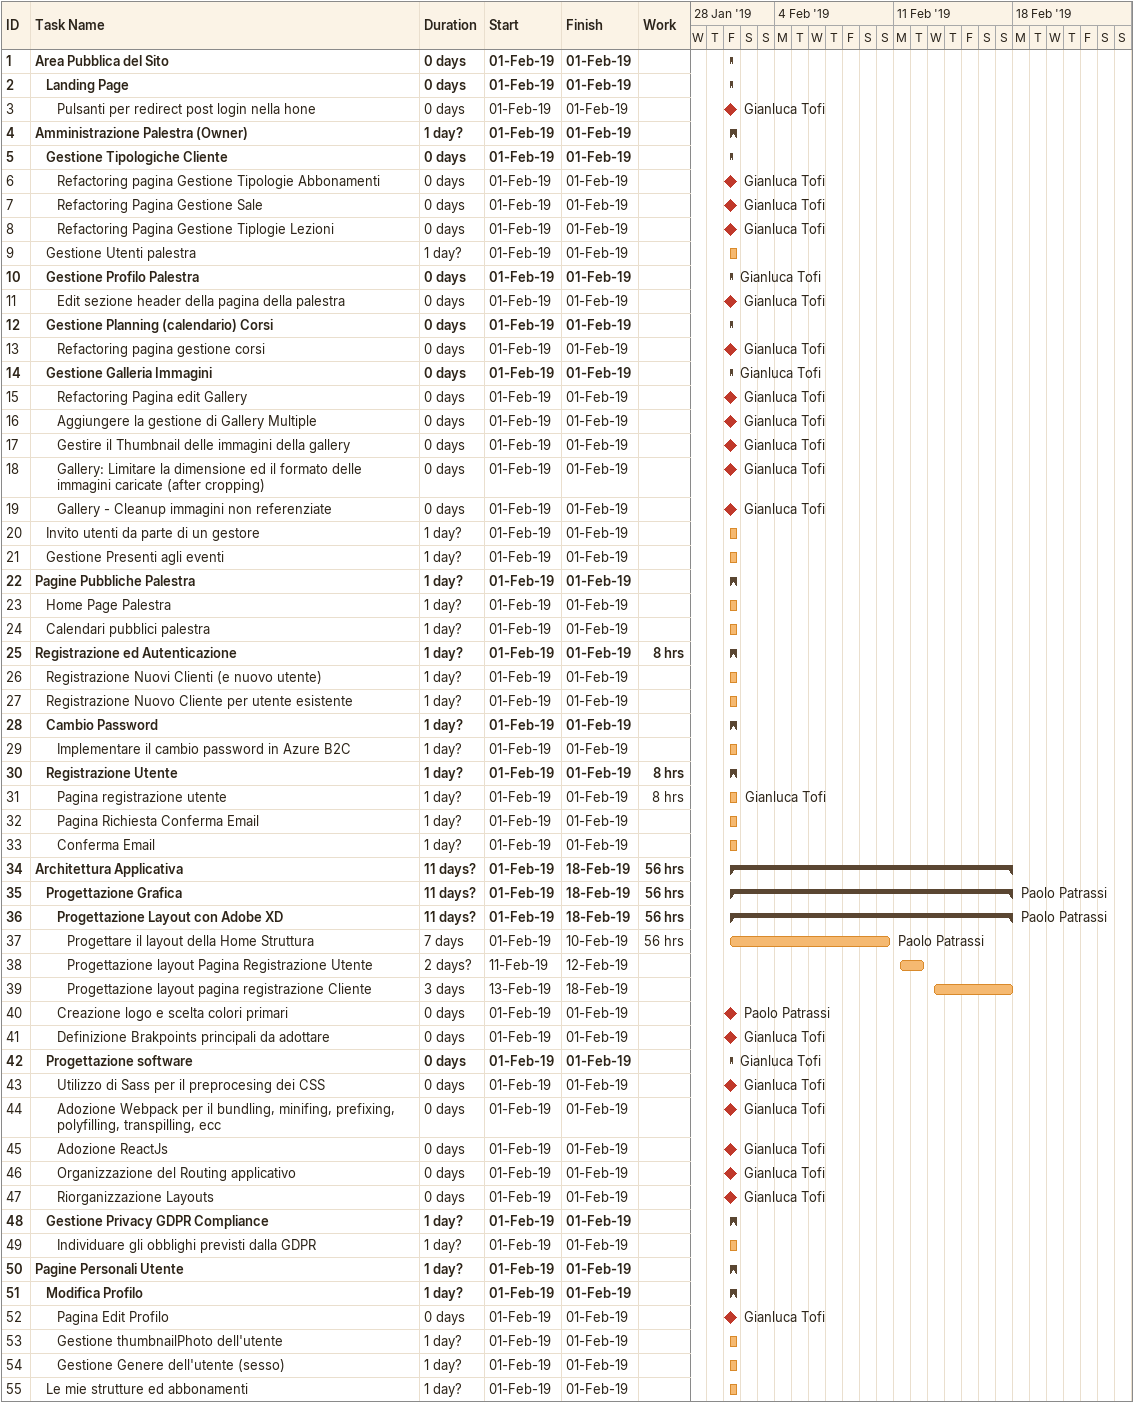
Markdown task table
| ID | Level | Task | Duration | Start | Finish | Resources | Work (h) |
|---|---|---|---|---|---|---|---|
| 1 | 1 | **Area Pubblica del Sito** | 0d | 2019-02-01 | 2019-02-01 |  |  |
| 2 | 2 | **Landing Page** | 0d | 2019-02-01 | 2019-02-01 |  |  |
| 3 | 3 | Pulsanti per redirect post login nella hone | 0d | 2019-02-01 | 2019-02-01 | Gianluca Tofi |  |
| 4 | 1 | **Amministrazione Palestra (Owner)** | 1d? | 2019-02-01 | 2019-02-01 |  |  |
| 5 | 2 | **Gestione Tipologiche Cliente** | 0d | 2019-02-01 | 2019-02-01 |  |  |
| 6 | 3 | Refactoring pagina Gestione Tipologie Abbonamenti | 0d | 2019-02-01 | 2019-02-01 | Gianluca Tofi |  |
| 7 | 3 | Refactoring Pagina Gestione Sale | 0d | 2019-02-01 | 2019-02-01 | Gianluca Tofi |  |
| 8 | 3 | Refactoring Pagina Gestione Tiplogie Lezioni | 0d | 2019-02-01 | 2019-02-01 | Gianluca Tofi |  |
| 9 | 2 | Gestione Utenti palestra | 1d? | 2019-02-01 | 2019-02-01 |  |  |
| 10 | 2 | **Gestione Profilo Palestra** | 0d | 2019-02-01 | 2019-02-01 | Gianluca Tofi |  |
| 11 | 3 | Edit sezione header della pagina della palestra | 0d | 2019-02-01 | 2019-02-01 | Gianluca Tofi |  |
| 12 | 2 | **Gestione Planning (calendario) Corsi** | 0d | 2019-02-01 | 2019-02-01 |  |  |
| 13 | 3 | Refactoring pagina gestione corsi | 0d | 2019-02-01 | 2019-02-01 | Gianluca Tofi |  |
| 14 | 2 | **Gestione Galleria Immagini** | 0d | 2019-02-01 | 2019-02-01 | Gianluca Tofi |  |
| 15 | 3 | Refactoring Pagina edit Gallery | 0d | 2019-02-01 | 2019-02-01 | Gianluca Tofi |  |
| 16 | 3 | Aggiungere la gestione di Gallery Multiple | 0d | 2019-02-01 | 2019-02-01 | Gianluca Tofi |  |
| 17 | 3 | Gestire il Thumbnail delle immagini della gallery | 0d | 2019-02-01 | 2019-02-01 | Gianluca Tofi |  |
| 18 | 3 | Gallery: Limitare la dimensione ed il formato delle immagini caricate (after cropping) | 0d | 2019-02-01 | 2019-02-01 | Gianluca Tofi |  |
| 19 | 3 | Gallery - Cleanup immagini non referenziate | 0d | 2019-02-01 | 2019-02-01 | Gianluca Tofi |  |
| 20 | 2 | Invito utenti da parte di un gestore | 1d? | 2019-02-01 | 2019-02-01 |  |  |
| 21 | 2 | Gestione Presenti agli eventi | 1d? | 2019-02-01 | 2019-02-01 |  |  |
| 22 | 1 | **Pagine Pubbliche Palestra** | 1d? | 2019-02-01 | 2019-02-01 |  |  |
| 23 | 2 | Home Page Palestra | 1d? | 2019-02-01 | 2019-02-01 |  |  |
| 24 | 2 | Calendari pubblici palestra | 1d? | 2019-02-01 | 2019-02-01 |  |  |
| 25 | 1 | **Registrazione ed Autenticazione** | 1d? | 2019-02-01 | 2019-02-01 |  | 8 |
| 26 | 2 | Registrazione Nuovi Clienti (e nuovo utente) | 1d? | 2019-02-01 | 2019-02-01 |  |  |
| 27 | 2 | Registrazione Nuovo Cliente per utente esistente | 1d? | 2019-02-01 | 2019-02-01 |  |  |
| 28 | 2 | **Cambio Password** | 1d? | 2019-02-01 | 2019-02-01 |  |  |
| 29 | 3 | Implementare il cambio password in Azure B2C | 1d? | 2019-02-01 | 2019-02-01 |  |  |
| 30 | 2 | **Registrazione Utente** | 1d? | 2019-02-01 | 2019-02-01 |  | 8 |
| 31 | 3 | Pagina registrazione utente | 1d? | 2019-02-01 | 2019-02-01 | Gianluca Tofi | 8 |
| 32 | 3 | Pagina Richiesta Conferma Email | 1d? | 2019-02-01 | 2019-02-01 |  |  |
| 33 | 3 | Conferma Email | 1d? | 2019-02-01 | 2019-02-01 |  |  |
| 34 | 1 | **Architettura Applicativa** | 11d? | 2019-02-01 | 2019-02-18 |  | 56 |
| 35 | 2 | **Progettazione Grafica** | 11d? | 2019-02-01 | 2019-02-18 | Paolo Patrassi | 56 |
| 36 | 3 | **Progettazione Layout con Adobe XD** | 11d? | 2019-02-01 | 2019-02-18 | Paolo Patrassi | 56 |
| 37 | 4 | Progettare il layout della Home Struttura | 7d | 2019-02-01 | 2019-02-10 | Paolo Patrassi | 56 |
| 38 | 4 | Progettazione layout Pagina Registrazione Utente | 2d? | 2019-02-11 | 2019-02-12 |  |  |
| 39 | 4 | Progettazione layout pagina registrazione Cliente | 3d | 2019-02-13 | 2019-02-18 |  |  |
| 40 | 3 | Creazione logo e scelta colori primari | 0d | 2019-02-01 | 2019-02-01 | Paolo Patrassi |  |
| 41 | 3 | Definizione Brakpoints principali da adottare | 0d | 2019-02-01 | 2019-02-01 | Gianluca Tofi |  |
| 42 | 2 | **Progettazione software** | 0d | 2019-02-01 | 2019-02-01 | Gianluca Tofi |  |
| 43 | 3 | Utilizzo di Sass per il preprocesing dei CSS | 0d | 2019-02-01 | 2019-02-01 | Gianluca Tofi |  |
| 44 | 3 | Adozione Webpack per il bundling, minifing, prefixing, polyfilling, transpilling, ecc | 0d | 2019-02-01 | 2019-02-01 | Gianluca Tofi |  |
| 45 | 3 | Adozione ReactJs | 0d | 2019-02-01 | 2019-02-01 | Gianluca Tofi |  |
| 46 | 3 | Organizzazione del Routing applicativo | 0d | 2019-02-01 | 2019-02-01 | Gianluca Tofi |  |
| 47 | 3 | Riorganizzazione Layouts | 0d | 2019-02-01 | 2019-02-01 | Gianluca Tofi |  |
| 48 | 2 | **Gestione Privacy GDPR Compliance** | 1d? | 2019-02-01 | 2019-02-01 |  |  |
| 49 | 3 | Individuare gli obblighi previsti dalla GDPR | 1d? | 2019-02-01 | 2019-02-01 |  |  |
| 50 | 1 | **Pagine Personali Utente** | 1d? | 2019-02-01 | 2019-02-01 |  |  |
| 51 | 2 | **Modifica Profilo** | 1d? | 2019-02-01 | 2019-02-01 |  |  |
| 52 | 3 | Pagina Edit Profilo | 0d | 2019-02-01 | 2019-02-01 | Gianluca Tofi |  |
| 53 | 3 | Gestione thumbnailPhoto dell'utente | 1d? | 2019-02-01 | 2019-02-01 |  |  |
| 54 | 3 | Gestione Genere dell'utente (sesso) | 1d? | 2019-02-01 | 2019-02-01 |  |  |
| 55 | 2 | Le mie strutture ed abbonamenti | 1d? | 2019-02-01 | 2019-02-01 |  |  |
